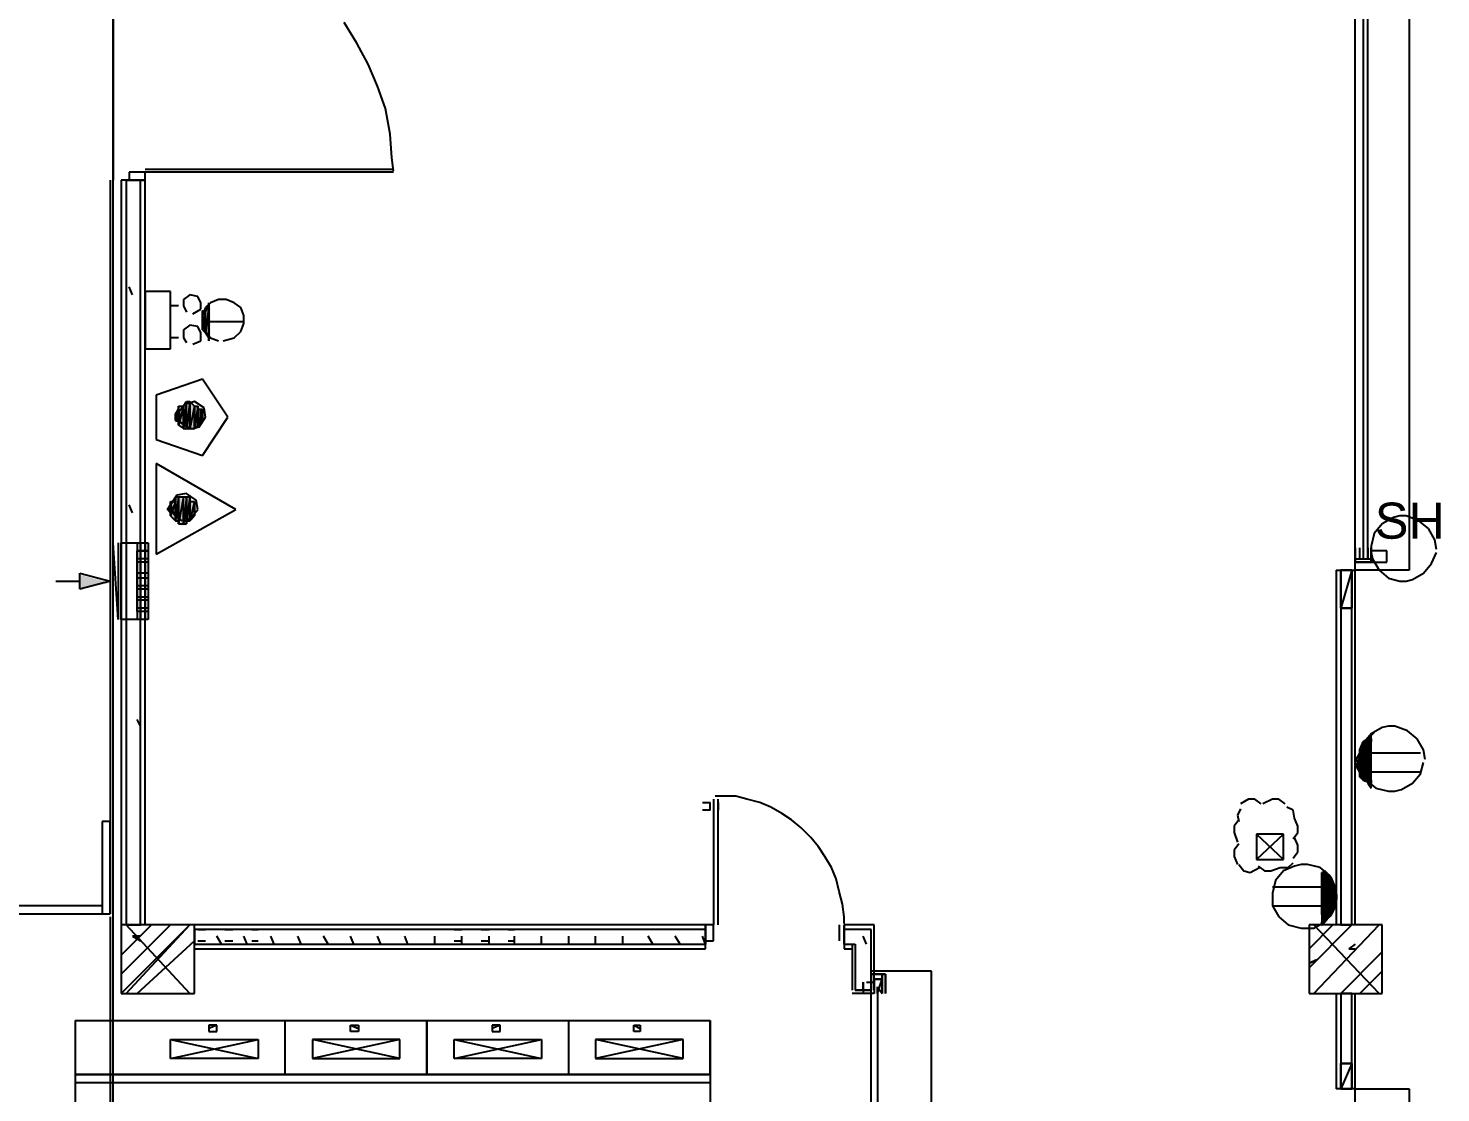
# Model space of a CAD drawing. Header units: millimetres. Extents: x 5 to 415, y 48 to 251.
# Drawn here: x 366.58 to 382.23, y 148.26 to 160.06 of the extents above; entities that cross this region are included whole.
import ezdxf

# ---------------------------------------------------------------- set-up
doc = ezdxf.new("R2010")
doc.units = ezdxf.units.MM
for name, color, linetype in [('H', 7, 'Continuous'), ('P', 7, 'Continuous'), ('T', 7, 'Continuous')]:
    doc.layers.add(name, color=color, linetype=linetype)

msp = doc.modelspace()

# ---------------------------------------------------------------- hatches: boundary and pattern name
at = {"layer": 'H', "linetype": 'Continuous'}
for points in [[(368.6, 156.633), (368.547, 156.669), (368.547, 156.933), (368.6, 156.968), (368.6, 156.633)], [(368.512, 156.722), (368.512, 156.933), (368.547, 156.933), (368.547, 156.669), (368.512, 156.722)], [(368.265, 155.663), (368.265, 155.875), (368.3, 155.875), (368.3, 155.61), (368.265, 155.663)], [(368.3, 155.61), (368.3, 155.875), (368.335, 155.91), (368.335, 155.61), (368.3, 155.61)], [(368.335, 155.61), (368.335, 155.91), (368.388, 155.91), (368.388, 155.61), (368.335, 155.61)], [(368.388, 155.61), (368.388, 155.91), (368.423, 155.875), (368.423, 155.61), (368.388, 155.61)], [(368.423, 155.61), (368.423, 155.875), (368.476, 155.875), (368.476, 155.663), (368.423, 155.61)], [(368.212, 155.698), (368.212, 155.787), (368.265, 155.84), (368.265, 155.698), (368.212, 155.698)], [(368.476, 155.663), (368.476, 155.84), (368.512, 155.84), (368.512, 155.698), (368.476, 155.663)], [(368.177, 154.693), (368.124, 154.728), (368.177, 154.781), (368.177, 154.693)], [(368.177, 154.64), (368.177, 154.817), (368.212, 154.817), (368.212, 154.605), (368.177, 154.64)], [(368.212, 154.605), (368.212, 154.852), (368.265, 154.852), (368.265, 154.605), (368.212, 154.605)], [(368.265, 154.552), (368.265, 154.852), (368.3, 154.852), (368.3, 154.552), (368.265, 154.552)], [(368.3, 154.552), (368.3, 154.852), (368.335, 154.852), (368.335, 154.552), (368.3, 154.552)], [(368.335, 154.605), (368.335, 154.852), (368.388, 154.852), (368.388, 154.605), (368.335, 154.605)], [(368.388, 154.605), (368.388, 154.817), (368.423, 154.817), (368.423, 154.64), (368.388, 154.605)], [(367.153, 153.846), (367.153, 154.005), (367.489, 153.917), (367.153, 153.846)], [(381.335, 152.065), (381.388, 152.153), (381.459, 152.153), (381.459, 152.065), (381.335, 152.065)], [(381.388, 152.153), (381.423, 152.188), (381.459, 152.188), (381.459, 152.153), (381.388, 152.153)], [(381.423, 152.188), (381.459, 152.224), (381.459, 152.188), (381.423, 152.188)], [(381.3, 151.941), (381.335, 152.012), (381.459, 152.012), (381.459, 151.941), (381.3, 151.941)], [(381.335, 152.012), (381.335, 152.065), (381.459, 152.065), (381.459, 152.012), (381.335, 152.012)], [(381.3, 151.888), (381.3, 151.941), (381.459, 151.941), (381.459, 151.888), (381.3, 151.888)], [(381.335, 151.8), (381.3, 151.888), (381.459, 151.888), (381.459, 151.8), (381.335, 151.8)], [(381.335, 151.765), (381.335, 151.8), (381.459, 151.8), (381.459, 151.765), (381.335, 151.765)], [(381.388, 151.73), (381.335, 151.765), (381.459, 151.765), (381.459, 151.73), (381.388, 151.73)], [(381.459, 151.642), (381.388, 151.73), (381.459, 151.677), (381.459, 151.642)], [(381.459, 151.677), (381.388, 151.73), (381.459, 151.73), (381.459, 151.677)], [(380.912, 150.618), (380.912, 150.707), (380.965, 150.707), (381, 150.618), (380.912, 150.618)], [(380.912, 150.583), (380.912, 150.618), (381, 150.618), (381.035, 150.583), (380.912, 150.583)], [(380.912, 150.548), (380.912, 150.583), (381.035, 150.583), (381.035, 150.548), (380.912, 150.548)], [(380.912, 150.46), (380.912, 150.548), (381.035, 150.548), (381.088, 150.46), (380.912, 150.46)], [(380.912, 150.407), (380.912, 150.46), (381.088, 150.46), (381.088, 150.407), (380.912, 150.407)], [(380.912, 150.319), (380.912, 150.407), (381.088, 150.407), (381.035, 150.319), (380.912, 150.319)], [(380.912, 150.283), (380.912, 150.319), (381.035, 150.319), (381.035, 150.283), (380.912, 150.283)], [(380.912, 150.248), (380.912, 150.283), (381.035, 150.283), (381, 150.248), (380.912, 150.248)], [(380.912, 150.107), (380.912, 150.248), (380.965, 150.16), (380.912, 150.107)], [(380.965, 150.16), (380.912, 150.248), (381, 150.248), (380.965, 150.16)]]:
    msp.add_hatch(color=256, dxfattribs=at).paths.add_polyline_path(points)

# ---------------------------------------------------------------- linework, layer by layer
at = {"layer": 'P'}
for points in [[(367.524, 117.863), (367.524, 220.61)], [(367.524, 164.006), (367.524, 158.38)], [(381.282, 154.058), (381.282, 161.431)], [(381.882, 161.431), (381.882, 154.058)], [(381.37, 161.219), (381.37, 154.234)], [(381.423, 154.234), (381.423, 161.219)], [(370.223, 159.897), (370.082, 160.126)], [(370.346, 159.667), (370.223, 159.897)], [(370.452, 159.42), (370.346, 159.667)], [(370.54, 159.173), (370.452, 159.42)], [(370.593, 158.891), (370.54, 159.173)], [(370.611, 158.627), (370.593, 158.891)], [(370.628, 158.485), (370.611, 158.627)], [(367.489, 158.38), (367.489, 150.248)], [(367.524, 149.066), (367.524, 158.38)], [(367.612, 158.38), (367.612, 150.125)], [(367.877, 158.38), (367.612, 158.38)], [(367.665, 158.38), (367.665, 150.125)], [(367.665, 158.38), (367.665, 150.125)], [(367.665, 158.38), (367.824, 158.38)], [(367.824, 158.38), (367.665, 158.38)], [(367.665, 158.38), (367.824, 158.38)], [(367.665, 158.38), (367.824, 158.38)], [(367.665, 158.38), (367.824, 158.38)], [(367.877, 158.468), (367.7, 158.468)], [(367.7, 158.468), (367.7, 158.38)], [(367.7, 158.38), (367.877, 158.38)], [(367.824, 150.125), (367.824, 158.38)], [(367.824, 150.125), (367.824, 158.38)], [(367.877, 158.503), (370.628, 158.503)], [(370.628, 158.468), (367.877, 158.468)], [(367.877, 158.38), (367.877, 158.468)], [(367.877, 150.125), (367.877, 158.38)], [(367.736, 157.11), (367.7, 157.198)], [(368.159, 157.145), (367.877, 157.145)], [(367.877, 157.145), (367.877, 156.51)], [(368.159, 156.51), (368.159, 157.145)], [(368.247, 156.986), (368.159, 156.986)], [(368.371, 157.11), (368.3, 157.057)], [(368.3, 157.057), (368.3, 156.986)], [(368.3, 156.986), (368.335, 156.916)], [(368.459, 157.092), (368.371, 157.11)], [(368.494, 157.021), (368.459, 157.092)], [(368.494, 156.951), (368.494, 157.021)], [(368.547, 156.968), (368.512, 156.88)], [(368.547, 156.968), (368.512, 156.88)], [(368.6, 157.021), (368.547, 156.968)], [(368.6, 157.021), (368.547, 156.968)], [(368.582, 156.986), (368.547, 156.686)], [(368.582, 156.986), (368.547, 156.686)], [(368.547, 156.933), (368.582, 156.986)], [(368.582, 156.598), (368.582, 157.021)], [(368.582, 157.021), (368.582, 156.633)], [(368.582, 157.021), (368.582, 156.633)], [(368.582, 156.986), (368.582, 157.021)], [(368.582, 156.633), (368.582, 156.986)], [(368.582, 156.633), (368.582, 156.986)], [(368.688, 157.057), (368.6, 157.021)], [(368.688, 157.057), (368.6, 157.021)], [(368.776, 157.057), (368.688, 157.057)], [(368.776, 157.057), (368.688, 157.057)], [(368.864, 157.021), (368.776, 157.057)], [(368.864, 157.021), (368.776, 157.057)], [(368.935, 156.968), (368.864, 157.021)], [(368.935, 156.968), (368.864, 157.021)], [(368.97, 156.88), (368.935, 156.968)], [(368.97, 156.88), (368.935, 156.968)], [(368.406, 156.898), (368.494, 156.951)], [(368.547, 156.933), (368.512, 156.722)], [(368.547, 156.933), (368.512, 156.722)], [(368.512, 156.722), (368.512, 156.933)], [(368.512, 156.933), (368.547, 156.933)], [(368.512, 156.722), (368.512, 156.933)], [(368.512, 156.933), (368.512, 156.774)], [(368.512, 156.933), (368.512, 156.774)], [(368.512, 156.898), (368.512, 156.933)], [(368.512, 156.774), (368.512, 156.898)], [(368.512, 156.774), (368.512, 156.898)], [(368.512, 156.898), (368.512, 156.81)], [(368.512, 156.898), (368.512, 156.81)], [(368.512, 156.845), (368.512, 156.898)], [(368.512, 156.88), (368.512, 156.792)], [(368.512, 156.88), (368.512, 156.792)], [(368.512, 156.81), (368.512, 156.845)], [(368.97, 156.81), (368.512, 156.81)], [(368.512, 156.81), (368.512, 156.774)], [(368.547, 156.686), (368.547, 156.933)], [(368.547, 156.686), (368.547, 156.933)], [(368.97, 156.792), (368.97, 156.88)], [(368.97, 156.792), (368.97, 156.88)], [(368.371, 156.774), (368.3, 156.722)], [(368.3, 156.722), (368.3, 156.633)], [(368.459, 156.757), (368.371, 156.774)], [(368.494, 156.686), (368.459, 156.757)], [(368.494, 156.598), (368.494, 156.686)], [(368.512, 156.792), (368.547, 156.704)], [(368.512, 156.792), (368.547, 156.704)], [(368.512, 156.774), (368.512, 156.722)], [(368.512, 156.722), (368.547, 156.686)], [(368.547, 156.704), (368.6, 156.633)], [(368.547, 156.704), (368.6, 156.633)], [(368.547, 156.686), (368.582, 156.633)], [(368.864, 156.633), (368.935, 156.704)], [(368.864, 156.633), (368.935, 156.704)], [(368.935, 156.704), (368.97, 156.792)], [(368.935, 156.704), (368.97, 156.792)], [(367.877, 156.51), (368.159, 156.51)], [(368.247, 156.633), (368.159, 156.633)], [(368.3, 156.633), (368.335, 156.58)], [(368.406, 156.563), (368.494, 156.598)], [(368.582, 156.633), (368.582, 156.598)], [(368.6, 156.633), (368.688, 156.598)], [(368.6, 156.633), (368.688, 156.598)], [(368.741, 156.598), (368.864, 156.633)], [(368.741, 156.598), (368.864, 156.633)], [(368.512, 156.175), (368, 155.998)], [(368.794, 155.751), (368.512, 156.175)], [(368, 155.998), (368, 155.504)], [(368.318, 155.893), (368.247, 155.804)], [(368.3, 155.875), (368.247, 155.663)], [(368.3, 155.875), (368.247, 155.663)], [(368.247, 155.663), (368.247, 155.875)], [(368.247, 155.875), (368.3, 155.875)], [(368.247, 155.663), (368.247, 155.875)], [(368.247, 155.875), (368.247, 155.84)], [(368.247, 155.875), (368.247, 155.663)], [(368.247, 155.663), (368.247, 155.875)], [(368.335, 155.928), (368.3, 155.628)], [(368.335, 155.928), (368.3, 155.628)], [(368.3, 155.875), (368.335, 155.928)], [(368.3, 155.628), (368.3, 155.875)], [(368.3, 155.628), (368.3, 155.875)], [(368.3, 155.875), (368.3, 155.628)], [(368.3, 155.875), (368.3, 155.628)], [(368.3, 155.628), (368.3, 155.875)], [(368.3, 155.628), (368.3, 155.875)], [(368.423, 155.928), (368.318, 155.893)], [(368.371, 155.928), (368.335, 155.628)], [(368.371, 155.928), (368.335, 155.628)], [(368.335, 155.628), (368.335, 155.928)], [(368.335, 155.928), (368.371, 155.928)], [(368.335, 155.628), (368.335, 155.928)], [(368.371, 155.628), (368.371, 155.928)], [(368.371, 155.928), (368.423, 155.875)], [(368.371, 155.628), (368.371, 155.928)], [(368.371, 155.928), (368.371, 155.628)], [(368.371, 155.928), (368.371, 155.628)], [(368.371, 155.628), (368.371, 155.928)], [(368.371, 155.628), (368.371, 155.928)], [(368.423, 155.875), (368.371, 155.628)], [(368.423, 155.875), (368.371, 155.628)], [(368.529, 155.857), (368.423, 155.928)], [(368.459, 155.875), (368.423, 155.628)], [(368.459, 155.875), (368.423, 155.628)], [(368.423, 155.628), (368.423, 155.875)], [(368.423, 155.875), (368.459, 155.875)], [(368.423, 155.628), (368.423, 155.875)], [(368.423, 155.875), (368.423, 155.628)], [(368.423, 155.875), (368.423, 155.628)], [(368.423, 155.628), (368.423, 155.875)], [(368.423, 155.628), (368.423, 155.875)], [(368.459, 155.84), (368.459, 155.875)], [(368.459, 155.875), (368.459, 155.663)], [(368.459, 155.663), (368.459, 155.875)], [(368.247, 155.84), (368.212, 155.716)], [(368.247, 155.84), (368.212, 155.716)], [(368.212, 155.787), (368.247, 155.84)], [(368.212, 155.716), (368.212, 155.787)], [(368.212, 155.751), (368.212, 155.787)], [(368.212, 155.787), (368.212, 155.751)], [(368.212, 155.751), (368.212, 155.716)], [(368.212, 155.716), (368.212, 155.751)], [(368.212, 155.716), (368.247, 155.716)], [(368.247, 155.84), (368.247, 155.663)], [(368.247, 155.716), (368.247, 155.84)], [(368.247, 155.84), (368.247, 155.716)], [(368.247, 155.716), (368.247, 155.84)], [(368.247, 155.84), (368.247, 155.663)], [(368.247, 155.716), (368.247, 155.84)], [(368.247, 155.804), (368.265, 155.698)], [(368.247, 155.663), (368.247, 155.716)], [(368.512, 155.84), (368.459, 155.663)], [(368.512, 155.84), (368.459, 155.663)], [(368.459, 155.663), (368.459, 155.84)], [(368.459, 155.84), (368.512, 155.84)], [(368.459, 155.663), (368.459, 155.84)], [(368.459, 155.84), (368.459, 155.663)], [(368.459, 155.663), (368.459, 155.84)], [(368.459, 155.663), (368.512, 155.716)], [(368.476, 155.646), (368.547, 155.751)], [(368.512, 155.716), (368.512, 155.84)], [(368.512, 155.84), (368.512, 155.787)], [(368.512, 155.716), (368.512, 155.84)], [(368.512, 155.716), (368.512, 155.787)], [(368.512, 155.787), (368.512, 155.716)], [(368.512, 155.716), (368.512, 155.787)], [(368.512, 155.787), (368.512, 155.751)], [(368.512, 155.716), (368.512, 155.787)], [(368.512, 155.787), (368.512, 155.716)], [(368.512, 155.787), (368.512, 155.716)], [(368.512, 155.328), (368.794, 155.751)], [(368.512, 155.751), (368.512, 155.716)], [(368.512, 155.716), (368.512, 155.716)], [(368.547, 155.751), (368.529, 155.857)], [(368.247, 155.663), (368.3, 155.628)], [(368.247, 155.663), (368.247, 155.663)], [(368.265, 155.698), (368.371, 155.628)], [(368.3, 155.628), (368.335, 155.628)], [(368.3, 155.628), (368.3, 155.628)], [(368.3, 155.628), (368.3, 155.628)], [(368.335, 155.628), (368.371, 155.628)], [(368.371, 155.628), (368.423, 155.628)], [(368.371, 155.628), (368.371, 155.628)], [(368.371, 155.628), (368.371, 155.628)], [(368.406, 155.628), (368.476, 155.646)], [(368.423, 155.628), (368.459, 155.663)], [(368.423, 155.628), (368.423, 155.628)], [(368.423, 155.628), (368.423, 155.628)], [(368.459, 155.663), (368.459, 155.663)], [(368, 155.504), (368.512, 155.328)], [(368.882, 154.728), (368, 155.24)], [(368, 155.24), (368, 154.234)], [(367.736, 154.693), (367.7, 154.781)], [(368.124, 154.728), (368.159, 154.781)], [(368.159, 154.781), (368.124, 154.728)], [(368.229, 154.887), (368.159, 154.781)], [(368.212, 154.817), (368.159, 154.658)], [(368.212, 154.817), (368.159, 154.658)], [(368.159, 154.658), (368.159, 154.817)], [(368.159, 154.817), (368.212, 154.817)], [(368.159, 154.658), (368.159, 154.817)], [(368.159, 154.817), (368.159, 154.781)], [(368.159, 154.817), (368.159, 154.658)], [(368.159, 154.658), (368.159, 154.817)], [(368.159, 154.781), (368.194, 154.675)], [(368.159, 154.781), (368.159, 154.658)], [(368.159, 154.693), (368.159, 154.781)], [(368.159, 154.781), (368.159, 154.693)], [(368.159, 154.693), (368.159, 154.781)], [(368.159, 154.781), (368.159, 154.658)], [(368.247, 154.869), (368.212, 154.605)], [(368.247, 154.869), (368.212, 154.605)], [(368.212, 154.605), (368.212, 154.869)], [(368.212, 154.869), (368.247, 154.869)], [(368.212, 154.605), (368.212, 154.869)], [(368.212, 154.869), (368.212, 154.817)], [(368.212, 154.869), (368.212, 154.605)], [(368.212, 154.605), (368.212, 154.869)], [(368.212, 154.817), (368.212, 154.605)], [(368.212, 154.605), (368.212, 154.817)], [(368.335, 154.905), (368.229, 154.887)], [(368.3, 154.869), (368.247, 154.57)], [(368.3, 154.869), (368.247, 154.57)], [(368.247, 154.57), (368.247, 154.869)], [(368.247, 154.869), (368.3, 154.869)], [(368.247, 154.605), (368.247, 154.869)], [(368.247, 154.869), (368.247, 154.605)], [(368.247, 154.605), (368.247, 154.869)], [(368.247, 154.869), (368.247, 154.57)], [(368.247, 154.605), (368.247, 154.869)], [(368.335, 154.869), (368.3, 154.57)], [(368.335, 154.869), (368.3, 154.57)], [(368.3, 154.57), (368.3, 154.869)], [(368.3, 154.869), (368.335, 154.869)], [(368.3, 154.57), (368.3, 154.869)], [(368.441, 154.834), (368.335, 154.905)], [(368.371, 154.869), (368.335, 154.605)], [(368.371, 154.869), (368.335, 154.605)], [(368.335, 154.605), (368.335, 154.869)], [(368.335, 154.869), (368.371, 154.869)], [(368.335, 154.57), (368.335, 154.869)], [(368.335, 154.869), (368.335, 154.57)], [(368.335, 154.57), (368.335, 154.869)], [(368.335, 154.869), (368.335, 154.605)], [(368.335, 154.57), (368.335, 154.869)], [(368.371, 154.817), (368.371, 154.869)], [(368.371, 154.869), (368.371, 154.605)], [(368.371, 154.605), (368.371, 154.869)], [(368.423, 154.817), (368.371, 154.605)], [(368.423, 154.817), (368.371, 154.605)], [(368.371, 154.605), (368.371, 154.817)], [(368.371, 154.817), (368.423, 154.817)], [(368.371, 154.605), (368.371, 154.817)], [(368.371, 154.817), (368.371, 154.605)], [(368.371, 154.605), (368.371, 154.817)], [(368.423, 154.658), (368.423, 154.817)], [(368.423, 154.817), (368.423, 154.781)], [(368.423, 154.658), (368.423, 154.817)], [(368.423, 154.728), (368.423, 154.781)], [(368.423, 154.781), (368.423, 154.728)], [(368.423, 154.658), (368.423, 154.781)], [(368.423, 154.781), (368.423, 154.658)], [(368.423, 154.658), (368.423, 154.781)], [(368.423, 154.781), (368.423, 154.693)], [(368.423, 154.658), (368.423, 154.781)], [(368.423, 154.781), (368.423, 154.658)], [(368.423, 154.781), (368.423, 154.658)], [(368.459, 154.728), (368.441, 154.834)], [(368, 154.234), (368.882, 154.728)], [(368.124, 154.728), (368.159, 154.693)], [(368.159, 154.693), (368.124, 154.728)], [(368.159, 154.658), (368.159, 154.693)], [(368.159, 154.658), (368.212, 154.605)], [(368.159, 154.658), (368.159, 154.658)], [(368.194, 154.675), (368.282, 154.605)], [(368.318, 154.605), (368.388, 154.64)], [(368.371, 154.605), (368.423, 154.658)], [(368.388, 154.64), (368.459, 154.728)], [(368.423, 154.693), (368.423, 154.693)], [(368.423, 154.693), (368.423, 154.693)], [(368.423, 154.693), (368.423, 154.658)], [(368.423, 154.658), (368.423, 154.658)], [(381.706, 154.64), (381.582, 154.57)], [(381.776, 154.658), (381.706, 154.64)], [(381.847, 154.658), (381.776, 154.658)], [(381.988, 154.605), (381.847, 154.658)], [(368.212, 154.605), (368.247, 154.605)], [(368.212, 154.605), (368.212, 154.605)], [(368.247, 154.57), (368.247, 154.605)], [(368.247, 154.57), (368.3, 154.57)], [(368.3, 154.57), (368.335, 154.57)], [(368.335, 154.605), (368.371, 154.605)], [(368.335, 154.605), (368.335, 154.57)], [(368.371, 154.605), (368.371, 154.605)], [(381.494, 154.464), (381.459, 154.323)], [(381.582, 154.57), (381.494, 154.464)], [(382.094, 154.517), (381.988, 154.605)], [(382.164, 154.393), (382.094, 154.517)], [(367.577, 153.511), (367.524, 154.358)], [(367.577, 154.358), (367.577, 153.511)], [(367.612, 153.511), (367.612, 154.358)], [(367.612, 154.358), (367.912, 154.358)], [(367.788, 154.358), (367.788, 153.511)], [(367.788, 154.358), (367.788, 153.511)], [(367.824, 154.358), (367.824, 153.511)], [(367.824, 154.358), (367.824, 153.511)], [(367.877, 154.358), (367.877, 153.511)], [(367.877, 154.358), (367.877, 153.511)], [(367.877, 154.358), (367.877, 153.511)], [(367.912, 154.358), (367.912, 153.511)], [(367.912, 154.358), (367.912, 153.511)], [(381.282, 154.305), (381.282, 154.146)], [(381.282, 154.146), (381.282, 154.305)], [(381.282, 154.182), (381.282, 154.305)], [(381.282, 154.305), (381.282, 154.182)], [(381.282, 154.305), (381.282, 154.182)], [(381.335, 154.182), (381.335, 154.305)], [(381.423, 154.305), (381.423, 154.182)], [(381.459, 154.323), (381.459, 154.252)], [(381.459, 154.146), (381.459, 154.305)], [(381.459, 154.305), (381.459, 154.146)], [(381.459, 154.182), (381.459, 154.305)], [(381.459, 154.305), (381.459, 154.182)], [(381.459, 154.182), (381.459, 154.305)], [(382.182, 154.287), (382.164, 154.393)], [(367.912, 154.27), (367.788, 154.27)], [(367.788, 153.599), (367.788, 154.27)], [(367.788, 154.27), (367.912, 154.27)], [(367.912, 154.182), (367.788, 154.182)], [(367.912, 154.146), (367.788, 154.146)], [(367.912, 154.27), (367.912, 153.599)], [(381.282, 154.182), (381.459, 154.182)], [(381.282, 154.146), (381.459, 154.146)], [(381.459, 154.146), (381.282, 154.146)], [(381.37, 154.27), (381.37, 154.182)], [(381.423, 154.182), (381.423, 154.27)], [(381.635, 154.27), (381.459, 154.27)], [(381.459, 154.252), (381.476, 154.182)], [(381.459, 154.146), (381.635, 154.146)], [(381.476, 154.182), (381.547, 154.058)], [(381.635, 154.146), (381.635, 154.27)], [(382.129, 154.129), (382.182, 154.252)], [(367.153, 154.023), (367.489, 153.935)], [(367.153, 153.846), (367.153, 154.023)], [(367.912, 154.023), (367.788, 154.023)], [(381.071, 154.058), (381.071, 150.125)], [(381.071, 154.058), (381.282, 154.058)], [(381.123, 153.635), (381.123, 154.058)], [(381.123, 154.058), (381.123, 150.125)], [(381.247, 154.058), (381.123, 153.635)], [(381.247, 154.058), (381.123, 154.058)], [(381.123, 154.058), (381.123, 153.635)], [(381.247, 154.058), (381.123, 154.058)], [(381.123, 153.635), (381.123, 154.058)], [(381.247, 154.058), (381.247, 153.635)], [(381.247, 150.125), (381.247, 154.058)], [(381.247, 153.635), (381.247, 154.058)], [(381.247, 154.058), (381.247, 153.635)], [(381.282, 150.125), (381.282, 154.058)], [(381.882, 154.058), (381.282, 154.058)], [(381.547, 154.058), (381.653, 153.97)], [(381.917, 153.952), (382.041, 154.023)], [(382.041, 154.023), (382.129, 154.129)], [(366.889, 153.935), (367.153, 153.935)], [(367.489, 153.935), (367.153, 153.846)], [(367.912, 153.97), (367.788, 153.97)], [(367.912, 153.882), (367.788, 153.882)], [(367.912, 153.846), (367.788, 153.846)], [(381.653, 153.97), (381.776, 153.935)], [(381.776, 153.935), (381.847, 153.935)], [(381.847, 153.935), (381.917, 153.952)], [(367.912, 153.758), (367.788, 153.758)], [(367.912, 153.723), (367.788, 153.723)], [(367.912, 153.635), (367.788, 153.635)], [(367.912, 153.599), (367.788, 153.599)], [(381.247, 153.635), (381.123, 153.635)], [(381.123, 153.635), (381.247, 153.635)], [(381.247, 153.635), (381.123, 153.635)], [(367.912, 153.511), (367.612, 153.511)], [(367.824, 152.329), (367.788, 152.4)], [(381.582, 152.312), (381.459, 152.241)], [(381.582, 152.312), (381.459, 152.241)], [(381.653, 152.329), (381.582, 152.312)], [(381.653, 152.329), (381.582, 152.312)], [(381.723, 152.329), (381.653, 152.329)], [(381.723, 152.329), (381.653, 152.329)], [(381.864, 152.277), (381.723, 152.329)], [(381.864, 152.277), (381.723, 152.329)], [(381.97, 152.188), (381.864, 152.277)], [(381.97, 152.188), (381.864, 152.277)], [(381.335, 152.065), (381.37, 152.153)], [(381.37, 152.135), (381.335, 151.994)], [(381.37, 152.135), (381.335, 151.994)], [(381.406, 152.171), (381.353, 152.1)], [(381.459, 152.241), (381.37, 152.135)], [(381.459, 152.241), (381.37, 152.135)], [(381.423, 152.188), (381.37, 152.153)], [(381.37, 152.153), (381.423, 152.188)], [(381.459, 152.153), (381.37, 152.153)], [(381.37, 152.153), (381.459, 152.065)], [(381.37, 152.153), (381.459, 152.065)], [(381.494, 152.259), (381.406, 152.171)], [(381.459, 152.241), (381.423, 152.188)], [(381.423, 152.188), (381.459, 152.241)], [(381.459, 151.642), (381.459, 152.241)], [(381.459, 152.188), (381.459, 152.153)], [(381.459, 152.153), (381.459, 152.188)], [(381.459, 152.065), (381.459, 152.153)], [(382.041, 152.065), (381.97, 152.188)], [(382.041, 152.065), (381.97, 152.188)], [(381.282, 151.941), (381.335, 152.03)], [(381.353, 152.1), (381.335, 152.012)], [(381.459, 152.065), (381.335, 152.065)], [(381.459, 152.065), (381.335, 152.065)], [(381.335, 152.065), (381.459, 152.03)], [(381.335, 152.065), (381.459, 152.03)], [(381.335, 152.03), (381.335, 152.065)], [(381.459, 152.03), (381.335, 152.03)], [(381.459, 152.03), (381.335, 152.03)], [(381.335, 152.03), (381.459, 151.941)], [(381.335, 152.03), (381.459, 151.941)], [(381.335, 152.012), (381.335, 151.924)], [(381.335, 151.994), (381.335, 151.924)], [(381.335, 151.994), (381.335, 151.924)], [(381.459, 152.03), (381.459, 152.065)], [(382.005, 152.03), (381.459, 152.03)], [(381.459, 151.941), (381.459, 152.03)], [(382.058, 151.959), (382.041, 152.065)], [(382.058, 151.959), (382.041, 152.065)], [(381.459, 151.941), (381.282, 151.941)], [(381.459, 151.941), (381.282, 151.941)], [(381.282, 151.941), (381.459, 151.906)], [(381.282, 151.941), (381.459, 151.906)], [(381.282, 151.906), (381.282, 151.941)], [(381.459, 151.906), (381.282, 151.906)], [(381.459, 151.906), (381.282, 151.906)], [(381.282, 151.906), (381.459, 151.818)], [(381.282, 151.906), (381.459, 151.818)], [(381.335, 151.818), (381.282, 151.906)], [(381.335, 151.924), (381.353, 151.853)], [(381.335, 151.924), (381.353, 151.853)], [(381.335, 151.924), (381.353, 151.836)], [(381.459, 151.818), (381.335, 151.818)], [(381.459, 151.818), (381.335, 151.818)], [(381.335, 151.818), (381.459, 151.765)], [(381.335, 151.818), (381.459, 151.765)], [(381.335, 151.765), (381.335, 151.818)], [(381.353, 151.853), (381.406, 151.73)], [(381.353, 151.853), (381.406, 151.73)], [(381.353, 151.836), (381.388, 151.747)], [(381.459, 151.906), (381.459, 151.941)], [(381.459, 151.818), (381.459, 151.906)], [(382.005, 151.818), (381.459, 151.818)], [(381.459, 151.765), (381.459, 151.818)], [(381.917, 151.694), (382.005, 151.8)], [(381.917, 151.694), (382.005, 151.8)], [(382.005, 151.8), (382.041, 151.924)], [(382.005, 151.8), (382.041, 151.924)], [(381.459, 151.765), (381.335, 151.765)], [(381.459, 151.765), (381.335, 151.765)], [(381.335, 151.765), (381.459, 151.73)], [(381.335, 151.765), (381.459, 151.73)], [(381.37, 151.73), (381.335, 151.765)], [(381.459, 151.73), (381.37, 151.73)], [(381.37, 151.73), (381.459, 151.694)], [(381.459, 151.694), (381.37, 151.73)], [(381.37, 151.73), (381.459, 151.73)], [(381.459, 151.694), (381.37, 151.73)], [(381.388, 151.747), (381.459, 151.694)], [(381.406, 151.73), (381.512, 151.642)], [(381.406, 151.73), (381.512, 151.642)], [(381.423, 151.694), (381.459, 151.642)], [(381.459, 151.642), (381.423, 151.694)], [(381.459, 151.73), (381.459, 151.765)], [(381.459, 151.73), (381.459, 151.694)], [(381.512, 151.642), (381.653, 151.606)], [(381.512, 151.642), (381.653, 151.606)], [(381.794, 151.624), (381.917, 151.694)], [(381.794, 151.624), (381.917, 151.694)], [(374.05, 151.483), (374.138, 151.483)], [(374.138, 151.395), (374.138, 151.483)], [(374.174, 151.518), (374.174, 150.125)], [(374.174, 151.518), (374.174, 150.125)], [(374.174, 151.483), (374.174, 151.395)], [(374.262, 151.553), (374.191, 151.553)], [(374.227, 150.125), (374.227, 151.518)], [(374.227, 150.125), (374.227, 151.518)], [(374.227, 151.395), (374.227, 151.483)], [(374.227, 151.483), (374.227, 151.395)], [(374.421, 151.553), (374.262, 151.553)], [(374.544, 151.518), (374.421, 151.553)], [(374.685, 151.483), (374.544, 151.518)], [(374.809, 151.43), (374.685, 151.483)], [(380.1, 151.518), (380.012, 151.465)], [(380.171, 151.518), (380.1, 151.518)], [(380.242, 151.465), (380.171, 151.518)], [(380.365, 151.518), (380.259, 151.465)], [(380.436, 151.518), (380.365, 151.518)], [(380.506, 151.465), (380.436, 151.518)], [(381.653, 151.606), (381.723, 151.606)], [(381.653, 151.606), (381.723, 151.606)], [(381.723, 151.606), (381.794, 151.624)], [(381.723, 151.606), (381.794, 151.624)], [(374.138, 151.395), (374.05, 151.395)], [(374.932, 151.359), (374.809, 151.43)], [(375.038, 151.289), (374.932, 151.359)], [(380.012, 151.412), (379.977, 151.342)], [(379.977, 151.342), (379.995, 151.271)], [(380.594, 151.395), (380.524, 151.43)], [(380.612, 151.306), (380.594, 151.395)], [(367.4, 151.271), (367.4, 150.248)], [(367.489, 151.271), (367.4, 151.271)], [(367.489, 150.248), (367.489, 151.271)], [(375.144, 151.201), (375.038, 151.289)], [(375.25, 151.095), (375.144, 151.201)], [(379.995, 151.289), (379.942, 151.218)], [(379.942, 151.218), (379.942, 151.148)], [(380.647, 151.218), (380.612, 151.306)], [(380.647, 151.148), (380.647, 151.218)], [(375.338, 150.989), (375.25, 151.095)], [(379.942, 151.148), (379.977, 151.042)], [(379.995, 151.024), (379.942, 150.954)], [(380.488, 151.13), (380.189, 151.13)], [(380.189, 151.13), (380.189, 150.848)], [(380.189, 151.13), (380.488, 150.848)], [(380.488, 151.13), (380.189, 150.848)], [(380.488, 150.848), (380.488, 151.13)], [(380.594, 151.077), (380.647, 151.148)], [(380.647, 151.007), (380.612, 151.095)], [(375.408, 150.883), (375.338, 150.989)], [(375.479, 150.76), (375.408, 150.883)], [(379.942, 150.954), (379.942, 150.883)], [(379.942, 150.883), (379.977, 150.795)], [(380.594, 150.865), (380.647, 150.936)], [(380.647, 150.936), (380.647, 151.007)], [(375.532, 150.636), (375.479, 150.76)], [(379.995, 150.795), (380.048, 150.724)], [(380.048, 150.724), (380.118, 150.707)], [(380.118, 150.707), (380.224, 150.76)], [(380.189, 150.848), (380.488, 150.848)], [(380.206, 150.777), (380.277, 150.724)], [(380.277, 150.724), (380.347, 150.724)], [(380.347, 150.724), (380.453, 150.76)], [(380.488, 150.724), (380.4, 150.618)], [(380.488, 150.724), (380.4, 150.618)], [(380.453, 150.76), (380.541, 150.76)], [(380.612, 150.777), (380.488, 150.724)], [(380.612, 150.777), (380.488, 150.724)], [(380.541, 150.76), (380.594, 150.813)], [(380.683, 150.795), (380.612, 150.777)], [(380.683, 150.795), (380.612, 150.777)], [(380.753, 150.795), (380.683, 150.795)], [(380.753, 150.795), (380.683, 150.795)], [(380.894, 150.76), (380.753, 150.795)], [(380.894, 150.76), (380.753, 150.795)], [(381, 150.671), (380.894, 150.76)], [(381, 150.671), (380.894, 150.76)], [(380.912, 150.707), (380.947, 150.707)], [(380.947, 150.707), (380.912, 150.707)], [(380.912, 150.707), (381, 150.636)], [(380.912, 150.636), (380.912, 150.707)], [(380.912, 150.707), (380.912, 150.125)], [(381.018, 150.654), (380.947, 150.724)], [(380.947, 150.707), (381, 150.636)], [(381, 150.636), (380.947, 150.707)], [(375.567, 150.495), (375.532, 150.636)], [(380.4, 150.618), (380.365, 150.477)], [(380.4, 150.618), (380.365, 150.477)], [(380.365, 150.548), (380.912, 150.548)], [(381, 150.636), (380.912, 150.636)], [(381, 150.636), (380.912, 150.636)], [(380.912, 150.636), (381.035, 150.583)], [(380.912, 150.636), (381.035, 150.583)], [(380.912, 150.583), (380.912, 150.636)], [(381.035, 150.583), (380.912, 150.583)], [(381.035, 150.583), (380.912, 150.583)], [(380.912, 150.583), (381.035, 150.548)], [(380.912, 150.583), (381.035, 150.548)], [(380.912, 150.548), (380.912, 150.583)], [(381.035, 150.548), (380.912, 150.548)], [(381.035, 150.548), (380.912, 150.548)], [(380.912, 150.548), (381.071, 150.46)], [(380.912, 150.548), (381.071, 150.46)], [(380.912, 150.46), (380.912, 150.548)], [(381.053, 150.548), (381, 150.671)], [(381.053, 150.548), (381, 150.671)], [(381.035, 150.583), (381, 150.636)], [(381.053, 150.566), (381.018, 150.654)], [(381.035, 150.548), (381.035, 150.583)], [(381.071, 150.46), (381.035, 150.548)], [(381.071, 150.477), (381.053, 150.566)], [(381.071, 150.442), (381.053, 150.548)], [(381.071, 150.442), (381.053, 150.548)], [(375.603, 150.354), (375.567, 150.495)], [(380.365, 150.477), (380.365, 150.407)], [(380.365, 150.477), (380.365, 150.407)], [(380.365, 150.407), (380.365, 150.336)], [(380.365, 150.407), (380.365, 150.336)], [(381.071, 150.46), (380.912, 150.46)], [(381.071, 150.46), (380.912, 150.46)], [(380.912, 150.46), (381.071, 150.424)], [(380.912, 150.46), (381.071, 150.424)], [(380.912, 150.424), (380.912, 150.46)], [(381.071, 150.424), (380.912, 150.424)], [(381.071, 150.424), (380.912, 150.424)], [(380.912, 150.424), (381.035, 150.336)], [(380.912, 150.424), (381.035, 150.336)], [(380.912, 150.336), (380.912, 150.424)], [(381.035, 150.336), (381.071, 150.424)], [(381.035, 150.266), (381.071, 150.407)], [(381.035, 150.266), (381.071, 150.407)], [(381.053, 150.301), (381.071, 150.389)], [(381.071, 150.389), (381.071, 150.477)], [(381.071, 150.424), (381.071, 150.46)], [(367.4, 150.336), (328.507, 150.336)], [(328.507, 150.248), (367.4, 150.248)], [(367.4, 150.248), (367.489, 150.248)], [(375.62, 150.213), (375.603, 150.354)], [(380.365, 150.336), (380.912, 150.336)], [(380.365, 150.336), (380.436, 150.213)], [(380.365, 150.336), (380.436, 150.213)], [(381.035, 150.336), (380.912, 150.336)], [(381.035, 150.336), (380.912, 150.336)], [(380.912, 150.336), (381.035, 150.283)], [(380.912, 150.336), (381.035, 150.283)], [(380.912, 150.283), (380.912, 150.336)], [(381.035, 150.283), (380.912, 150.283)], [(381.035, 150.283), (380.912, 150.283)], [(380.912, 150.283), (381, 150.248)], [(380.912, 150.283), (381, 150.248)], [(380.912, 150.248), (380.912, 150.283)], [(381, 150.248), (380.912, 150.248)], [(380.912, 150.248), (380.912, 150.16)], [(380.947, 150.16), (380.912, 150.248)], [(380.912, 150.248), (381, 150.248)], [(380.947, 150.16), (380.912, 150.248)], [(380.947, 150.16), (381.035, 150.266)], [(380.947, 150.16), (381.035, 150.266)], [(381, 150.248), (380.947, 150.16)], [(381, 150.248), (381.035, 150.283)], [(381.018, 150.23), (381.053, 150.301)], [(381.035, 150.283), (381.035, 150.336)], [(367.489, 150.213), (367.489, 149.066)], [(367.612, 149.789), (367.947, 150.125)], [(367.612, 149.578), (368.159, 150.125)], [(367.612, 149.366), (368.371, 150.125)], [(367.612, 150.125), (367.612, 149.366)], [(368.423, 150.125), (367.612, 150.125)], [(368.371, 149.366), (367.665, 150.125)], [(367.665, 149.366), (368.371, 150.125)], [(367.665, 150.125), (367.824, 150.125)], [(368.423, 149.366), (368.423, 150.125)], [(374.086, 150.125), (368.423, 150.125)], [(374.086, 150.125), (374.086, 149.948)], [(374.174, 150.125), (374.086, 150.125)], [(374.086, 149.86), (374.086, 150.125)], [(374.174, 149.948), (374.174, 150.125)], [(375.567, 150.125), (375.567, 149.948)], [(375.62, 150.142), (375.62, 150.213)], [(375.955, 150.125), (375.62, 150.125)], [(375.62, 149.948), (375.62, 150.125)], [(375.62, 150.125), (375.62, 149.86)], [(375.955, 149.401), (375.955, 150.125)], [(380.436, 150.213), (380.541, 150.125)], [(380.436, 150.213), (380.541, 150.125)], [(380.541, 150.125), (380.683, 150.089)], [(380.541, 150.125), (380.683, 150.089)], [(380.683, 150.089), (380.753, 150.089)], [(380.683, 150.089), (380.753, 150.089)], [(380.753, 150.089), (380.824, 150.089)], [(380.753, 150.089), (380.824, 150.089)], [(380.771, 149.86), (381.035, 150.125)], [(380.771, 149.648), (381.247, 150.125)], [(380.771, 150.125), (380.771, 149.366)], [(381.582, 150.125), (380.771, 150.125)], [(380.824, 150.089), (380.947, 150.16)], [(380.824, 150.089), (380.947, 150.16)], [(381.547, 149.366), (380.824, 150.125)], [(380.824, 149.366), (381.547, 150.125)], [(380.912, 150.142), (381.018, 150.23)], [(380.912, 150.16), (380.947, 150.16)], [(380.912, 150.16), (380.912, 150.125)], [(380.912, 150.125), (380.912, 150.16)], [(381.123, 150.125), (381.247, 150.125)], [(381.582, 149.366), (381.582, 150.125)], [(367.824, 150.001), (367.736, 150.001)], [(367.736, 150.001), (367.824, 149.948)], [(367.788, 149.366), (368.423, 149.948)], [(368.423, 150.072), (368.423, 149.913)], [(374.086, 150.072), (368.423, 150.072)], [(374.086, 150.072), (368.423, 150.072)], [(368.459, 150.072), (368.547, 150.072)], [(368.459, 149.948), (368.547, 149.948)], [(368.723, 149.913), (368.67, 150.001)], [(368.759, 150.072), (368.847, 150.072)], [(368.759, 149.948), (368.847, 149.948)], [(369.006, 149.913), (368.97, 150.001)], [(369.058, 150.072), (369.129, 150.072)], [(369.058, 149.948), (369.129, 149.948)], [(369.305, 149.913), (369.27, 150.001)], [(369.605, 149.913), (369.57, 150.001)], [(369.905, 149.913), (369.852, 150.001)], [(370.187, 149.913), (370.152, 150.001)], [(370.487, 149.913), (370.452, 150.001)], [(370.787, 149.913), (370.752, 150.001)], [(371.087, 149.913), (371.087, 150.001)], [(371.299, 150.072), (371.387, 150.072)], [(371.299, 149.948), (371.387, 149.948)], [(371.387, 149.913), (371.387, 150.001)], [(371.598, 150.072), (371.687, 150.072)], [(371.598, 149.948), (371.687, 149.948)], [(371.687, 149.913), (371.687, 150.001)], [(371.898, 150.072), (371.969, 150.072)], [(371.898, 149.948), (371.969, 149.948)], [(371.969, 149.913), (371.969, 150.001)], [(372.269, 149.913), (372.269, 150.001)], [(372.569, 149.913), (372.569, 150.001)], [(372.868, 149.913), (372.868, 150.001)], [(373.168, 149.913), (373.168, 150.001)], [(373.503, 149.913), (373.451, 150.001)], [(373.803, 149.913), (373.75, 150.001)], [(374.086, 149.913), (374.05, 150.001)], [(374.086, 150.072), (374.086, 149.913)], [(374.086, 149.913), (374.086, 150.072)], [(374.086, 149.913), (374.086, 150.072)], [(374.086, 150.072), (374.086, 149.913)], [(374.086, 149.913), (374.086, 150.072)], [(374.086, 150.072), (374.086, 149.913)], [(374.086, 150.072), (374.086, 149.913)], [(374.086, 149.948), (374.174, 149.948)], [(375.92, 150.072), (375.62, 150.072)], [(375.92, 150.072), (375.62, 150.072)], [(375.62, 149.913), (375.62, 150.072)], [(375.62, 150.072), (375.62, 149.913)], [(375.62, 149.913), (375.62, 150.072)], [(375.62, 150.072), (375.62, 149.913)], [(375.62, 149.913), (375.62, 150.072)], [(375.62, 149.913), (375.62, 150.072)], [(375.62, 149.913), (375.62, 150.072)], [(375.867, 149.913), (375.832, 150.001)], [(375.92, 149.401), (375.92, 150.072)], [(375.92, 149.401), (375.92, 150.072)], [(368.423, 149.913), (374.086, 149.913)], [(368.423, 149.913), (374.086, 149.913)], [(368.423, 149.86), (374.086, 149.86)], [(368.459, 149.86), (368.547, 149.86)], [(368.759, 149.86), (368.847, 149.86)], [(369.058, 149.86), (369.129, 149.86)], [(371.299, 149.86), (371.387, 149.86)], [(371.598, 149.86), (371.687, 149.86)], [(371.898, 149.86), (371.969, 149.86)], [(375.62, 149.913), (375.744, 149.913)], [(375.62, 149.913), (375.708, 149.913)], [(375.62, 149.86), (375.708, 149.86)], [(375.708, 149.913), (375.708, 149.401)], [(375.708, 149.86), (375.708, 149.789)], [(375.708, 149.86), (375.708, 149.401)], [(375.744, 149.913), (375.744, 149.401)], [(381.123, 149.366), (381.582, 149.825)], [(381.282, 149.913), (381.212, 149.86)], [(381.212, 149.86), (381.282, 149.86)], [(376.59, 149.613), (375.92, 149.613)], [(376.59, 145.08), (376.59, 149.613)], [(380.859, 149.737), (380.771, 149.701)], [(380.771, 149.701), (380.859, 149.737)], [(381.335, 149.366), (381.582, 149.613)], [(375.832, 149.49), (375.832, 149.366)], [(375.832, 149.401), (375.832, 149.49)], [(375.867, 149.49), (375.955, 149.49)], [(375.92, 149.401), (375.92, 149.578)], [(375.92, 149.578), (375.92, 149.401)], [(375.991, 149.578), (375.92, 149.578)], [(375.92, 149.578), (375.991, 149.578)], [(375.955, 149.525), (376.043, 149.525)], [(375.955, 149.437), (375.955, 149.525)], [(375.955, 149.525), (375.955, 149.437)], [(376.043, 149.525), (375.955, 149.525)], [(375.991, 149.578), (376.079, 149.578)], [(376.079, 149.578), (375.991, 149.578)], [(375.991, 149.366), (376.043, 149.525)], [(376.043, 149.49), (376.043, 149.578)], [(376.043, 149.578), (376.043, 149.49)], [(376.043, 149.366), (376.043, 149.525)], [(376.043, 149.525), (376.043, 149.366)], [(376.079, 149.366), (376.079, 149.578)], [(376.079, 149.578), (376.079, 149.366)], [(376.079, 149.578), (376.079, 149.366)], [(376.079, 149.578), (376.079, 149.366)], [(367.612, 149.366), (368.423, 149.366)], [(375.955, 149.366), (375.708, 149.366)], [(375.92, 149.401), (375.744, 149.401)], [(375.744, 149.401), (375.92, 149.401)], [(375.92, 149.401), (375.744, 149.401)], [(375.832, 149.401), (375.744, 149.401)], [(375.744, 149.401), (375.832, 149.401)], [(375.744, 149.401), (375.832, 149.401)], [(375.744, 149.401), (375.92, 149.401)], [(375.832, 149.366), (375.744, 149.366)], [(375.832, 149.401), (375.92, 149.401)], [(375.92, 143.863), (375.92, 149.401)], [(375.955, 149.437), (375.955, 149.366)], [(375.991, 149.366), (375.991, 149.437)], [(375.991, 149.437), (375.991, 149.366)], [(375.991, 149.437), (375.991, 149.366)], [(375.991, 149.437), (376.043, 149.366)], [(375.991, 149.401), (375.991, 143.863)], [(380.771, 149.366), (381.582, 149.366)], [(381.071, 149.366), (381.071, 148.308)], [(381.247, 149.366), (381.123, 149.366)], [(381.123, 149.366), (381.123, 148.308)], [(381.247, 148.308), (381.247, 149.366)], [(381.282, 148.308), (381.282, 149.366)], [(367.101, 149.066), (367.101, 143.598)], [(367.101, 149.066), (374.138, 149.066)], [(367.489, 149.066), (367.489, 143.598)], [(367.524, 143.598), (367.524, 149.066)], [(368.67, 149.013), (368.582, 149.013)], [(368.582, 149.013), (368.582, 148.943)], [(368.67, 149.013), (368.582, 148.978)], [(368.67, 148.943), (368.67, 149.013)], [(369.429, 148.467), (369.429, 149.066)], [(370.152, 149.013), (370.24, 149.013)], [(370.152, 148.943), (370.152, 149.013)], [(370.152, 149.013), (370.24, 148.978)], [(370.24, 149.013), (370.24, 148.943)], [(370.999, 148.467), (370.999, 149.066)], [(370.999, 149.066), (370.999, 148.467)], [(371.81, 149.013), (371.722, 149.013)], [(371.722, 149.013), (371.722, 148.943)], [(371.81, 149.013), (371.722, 148.978)], [(371.81, 148.943), (371.81, 149.013)], [(372.569, 148.467), (372.569, 149.066)], [(373.292, 149.013), (373.362, 149.013)], [(373.292, 148.943), (373.292, 149.013)], [(373.292, 149.013), (373.362, 148.978)], [(373.362, 149.013), (373.362, 148.943)], [(374.138, 149.066), (374.138, 143.598)], [(374.138, 148.467), (374.138, 149.066)], [(368.159, 148.855), (369.129, 148.643)], [(368.159, 148.643), (369.129, 148.855)], [(368.159, 148.643), (368.159, 148.855)], [(368.159, 148.855), (369.129, 148.855)], [(368.582, 148.943), (368.67, 148.943)], [(369.129, 148.855), (369.129, 148.643)], [(370.699, 148.855), (369.729, 148.643)], [(370.699, 148.643), (369.729, 148.855)], [(369.729, 148.855), (369.729, 148.643)], [(370.699, 148.855), (369.729, 148.855)], [(370.24, 148.943), (370.152, 148.943)], [(370.699, 148.643), (370.699, 148.855)], [(371.299, 148.855), (372.269, 148.643)], [(371.299, 148.643), (372.269, 148.855)], [(371.299, 148.643), (371.299, 148.855)], [(371.299, 148.855), (372.269, 148.855)], [(371.722, 148.943), (371.81, 148.943)], [(372.269, 148.855), (372.269, 148.643)], [(373.839, 148.855), (372.868, 148.643)], [(373.839, 148.643), (372.868, 148.855)], [(372.868, 148.855), (372.868, 148.643)], [(373.839, 148.855), (372.868, 148.855)], [(373.362, 148.943), (373.292, 148.943)], [(373.839, 148.643), (373.839, 148.855)], [(369.129, 148.643), (368.159, 148.643)], [(369.729, 148.643), (370.699, 148.643)], [(372.269, 148.643), (371.299, 148.643)], [(372.868, 148.643), (373.839, 148.643)], [(381.123, 148.308), (381.123, 148.59)], [(381.123, 148.59), (381.247, 148.59)], [(381.247, 148.59), (381.123, 148.308)], [(381.247, 148.59), (381.123, 148.59)], [(381.123, 148.59), (381.123, 148.308)], [(381.123, 148.59), (381.247, 148.59)], [(381.123, 148.308), (381.123, 148.59)], [(381.247, 148.59), (381.247, 148.308)], [(381.247, 148.308), (381.247, 148.59)], [(381.247, 148.59), (381.247, 148.308)], [(374.138, 148.467), (367.101, 148.467)], [(367.101, 148.467), (370.999, 148.467)], [(367.101, 148.378), (374.138, 148.378)], [(370.999, 148.467), (371.122, 148.467)], [(370.999, 148.467), (374.138, 148.467)], [(373.962, 148.467), (373.803, 148.467)], [(381.282, 148.308), (381.071, 148.308)], [(381.123, 148.308), (381.247, 148.308)], [(381.123, 148.308), (381.247, 148.308)], [(381.282, 140.935), (381.282, 148.308)], [(381.282, 148.308), (381.882, 148.308)], [(381.882, 148.308), (381.882, 140.935)]]:
    msp.add_lwpolyline(points, dxfattribs=at)

# ---------------------------------------------------------------- texts
at = {"layer": 'T', "insert": (381.5, 154.4), "char_height": 0.4, "attachment_point": 7}
msp.add_mtext('{\\fArial|b0|i0|c0|p18;SH}', dxfattribs=at)

doc.saveas('drawing.dxf')
